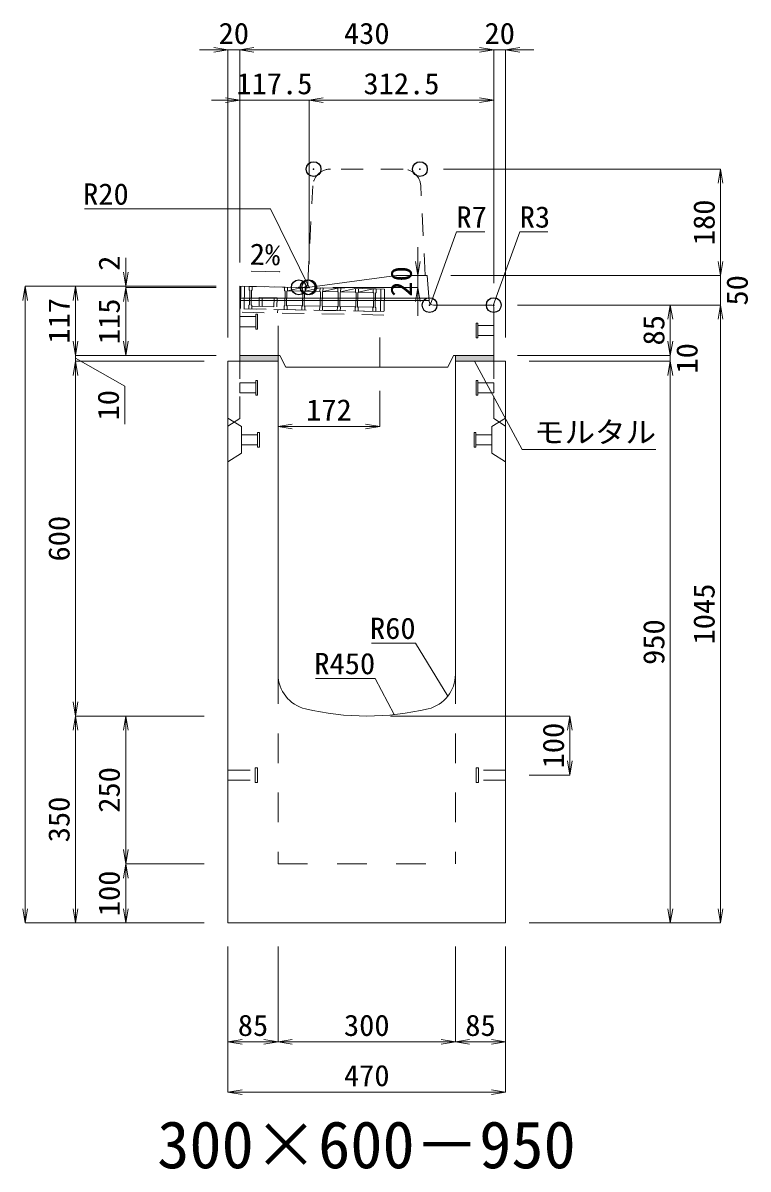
# Model space of a CAD drawing. Units: millimetres at full size. Extents: x -1809 to 57027, y -20349 to 17321.
# Drawn here: x 6318 to 7545, y -15012 to -13074 of the extents above; entities that cross this region are included whole.
import ezdxf
from ezdxf.enums import TextEntityAlignment as Align

# ---------------------------------------------------------------- set-up
doc = ezdxf.new("R2010")
doc.units = ezdxf.units.MM
doc.header["$LTSCALE"] = 50
doc.header["$PDMODE"] = 32
doc.header["$PDSIZE"] = 25
doc.linetypes.add('USER1', pattern=[2, 1, -1])
doc.linetypes.add('USER2', pattern=[1.35, 0.75, -0.6])
for name, color, linetype, lineweight in [('インサート', 3, 'USER2', 9), ('グレーチング', 7, 'USER2', 9), ('モルタル', 7, 'Continuous', 9), ('受枠', 3, 'USER2', 9), ('寸法線', 7, 'Continuous', 13), ('引出線', 4, 'Continuous', 13), ('本体', 2, 'Continuous', 13), ('目地', 132, 'Continuous', 9)]:
    doc.layers.add(name, color=color, linetype=linetype, lineweight=lineweight)
doc.layers.add('作業エリア', color=11, linetype='Continuous')
doc.layers.add('文字', color=7, linetype='Continuous')
doc.styles.add('ＭＳ 明朝', font='')
doc.styles.get('ＭＳ 明朝').set_extended_font_data('MS Mincho')

# ---------------------------------------------------------------- blocks, each defined once
blk = doc.blocks.new('open_arrow')
at = {"color": 0, "linetype": 'Continuous', "lineweight": -2}
blk.add_lwpolyline([(7.5, 1.25), (0, 0), (7.5, -1.25)], dxfattribs=at)

msp = doc.modelspace()

# ---------------------------------------------------------------- hatches: boundary and pattern name
at = {"layer": 'モルタル'}
for points in [[(6750, -13646.05), (6750, -13636.05), (6685, -13636.05), (6685, -13646.05)], [(7115, -13646.05), (7115, -13636.05), (7050, -13636.05), (7050, -13646.05)]]:
    msp.add_hatch(color=256, dxfattribs=at).paths.add_polyline_path(points)

# ---------------------------------------------------------------- linework, layer by layer
at = {"layer": 'インサート'}
for p, q in [((6715, -13566.55), (6712, -13566.55)), ((6712, -13566.55), (6712, -13591.55)), ((6715, -13591.55), (6715, -13566.55)), ((6685, -13570.55), (6712, -13570.55)), ((6685, -13570.55), (6685, -13587.55)), ((6685, -13587.55), (6712, -13587.55)), ((7085, -13581.55), (7088, -13581.55)), ((7085, -13606.55), (7085, -13581.55)), ((7088, -13581.55), (7088, -13606.55)), ((7115, -13585.55), (7088, -13585.55)), ((7115, -13585.55), (7115, -13602.55)), ((6712, -13591.55), (6715, -13591.55)), ((7088, -13606.55), (7085, -13606.55)), ((7115, -13602.55), (7088, -13602.55)), ((6685, -13682.55), (6712, -13682.55)), ((6685, -13682.55), (6685, -13699.55)), ((6715, -13678.55), (6712, -13678.55)), ((6712, -13678.55), (6712, -13703.55)), ((6715, -13703.55), (6715, -13678.55)), ((7085, -13678.55), (7088, -13678.55)), ((7085, -13703.55), (7085, -13678.55)), ((7088, -13678.55), (7088, -13703.55)), ((7115, -13682.55), (7088, -13682.55)), ((7115, -13682.55), (7115, -13699.55)), ((6685, -13699.55), (6712, -13699.55)), ((6712, -13703.55), (6715, -13703.55)), ((7088, -13703.55), (7085, -13703.55)), ((7115, -13699.55), (7088, -13699.55)), ((6688.2, -13770.55), (6715.2, -13770.55)), ((6688.2, -13770.55), (6688.2, -13787.55)), ((6718.2, -13766.55), (6715.2, -13766.55)), ((6715.2, -13766.55), (6715.2, -13791.55)), ((6718.2, -13791.55), (6718.2, -13766.55)), ((7081.8, -13766.55), (7084.8, -13766.55)), ((7081.8, -13791.55), (7081.8, -13766.55)), ((7084.8, -13766.55), (7084.8, -13791.55)), ((7111.8, -13770.55), (7084.8, -13770.55)), ((7111.8, -13770.55), (7111.8, -13787.55)), ((6688.2, -13787.55), (6715.2, -13787.55)), ((6715.2, -13791.55), (6718.2, -13791.55)), ((7084.8, -13791.55), (7081.8, -13791.55)), ((7111.8, -13787.55), (7084.8, -13787.55)), ((6665, -14337.55), (6711, -14337.55)), ((6665, -14354.55), (6665, -14337.55)), ((6711, -14358.55), (6711, -14333.55)), ((6711, -14333.55), (6715, -14333.55)), ((6715, -14358.55), (6715, -14333.55)), ((7085, -14333.55), (7089, -14333.55)), ((7085, -14333.55), (7085, -14358.55)), ((7089, -14333.55), (7089, -14358.55)), ((7135, -14337.55), (7089, -14337.55)), ((7135, -14337.55), (7135, -14354.55)), ((6665, -14354.55), (6711, -14354.55)), ((6715, -14358.55), (6711, -14358.55)), ((7089, -14358.55), (7085, -14358.55)), ((7135, -14354.55), (7089, -14354.55))]:
    msp.add_line(p, q, dxfattribs=at)
at = {"layer": 'グレーチング'}
for p, q in [((6701, -13519.37), (6700.88, -13525.37)), ((6700.88, -13525.37), (6701.86, -13526.39)), ((6915.95, -13523.67), (6701, -13519.37)), ((6701.86, -13526.39), (6701.38, -13550.39)), ((6704.86, -13526.45), (6704.38, -13550.45)), ((6705.88, -13525.47), (6704.86, -13526.45)), ((6706, -13519.47), (6705.88, -13525.47)), ((6760.98, -13520.57), (6760.86, -13526.57)), ((6760.86, -13526.57), (6761.84, -13527.59)), ((6761.84, -13527.59), (6761.36, -13551.59)), ((6764.84, -13527.65), (6764.36, -13551.65)), ((6765.86, -13526.67), (6764.84, -13527.65)), ((6765.98, -13520.67), (6765.86, -13526.67)), ((6765.86, -13526.67), (6790.98, -13521.17)), ((6765.86, -13526.67), (6790.86, -13527.17)), ((6790.98, -13521.17), (6790.86, -13527.17)), ((6790.86, -13527.17), (6791.84, -13528.19)), ((6791.84, -13528.19), (6791.36, -13552.19)), ((6794.84, -13528.25), (6794.36, -13552.25)), ((6795.86, -13527.27), (6794.84, -13528.25)), ((6795.98, -13521.27), (6795.86, -13527.27)), ((6795.86, -13527.27), (6820.97, -13521.77)), ((6795.86, -13527.27), (6820.85, -13527.77)), ((6820.97, -13521.77), (6820.85, -13527.77)), ((6820.85, -13527.77), (6821.83, -13528.79)), ((6821.83, -13528.79), (6821.35, -13552.79)), ((6824.83, -13528.85), (6824.35, -13552.85)), ((6825.85, -13527.87), (6824.83, -13528.85)), ((6825.97, -13521.87), (6825.85, -13527.87)), ((6825.85, -13527.87), (6850.97, -13522.37)), ((6825.85, -13527.87), (6850.85, -13528.37)), ((6850.97, -13522.37), (6850.85, -13528.37)), ((6850.85, -13528.37), (6851.83, -13529.39)), ((6851.83, -13529.39), (6851.35, -13553.39)), ((6854.83, -13529.45), (6854.35, -13553.45)), ((6855.85, -13528.47), (6854.83, -13529.45)), ((6855.97, -13522.47), (6855.85, -13528.47)), ((6855.85, -13528.47), (6880.96, -13522.97)), ((6855.85, -13528.47), (6880.84, -13528.97)), ((6880.96, -13522.97), (6880.84, -13528.97)), ((6880.84, -13528.97), (6881.82, -13529.99)), ((6881.82, -13529.99), (6881.34, -13553.99)), ((6884.82, -13530.05), (6884.34, -13554.05)), ((6885.84, -13529.07), (6884.82, -13530.05)), ((6885.96, -13523.07), (6885.84, -13529.07)), ((6885.84, -13529.07), (6910.95, -13523.57)), ((6885.84, -13529.07), (6910.83, -13529.57)), ((6910.95, -13523.57), (6910.83, -13529.57)), ((6910.83, -13529.57), (6911.81, -13530.59)), ((6911.81, -13530.59), (6911.33, -13554.59)), ((6914.81, -13530.65), (6914.33, -13554.65)), ((6915.83, -13529.67), (6914.81, -13530.65)), ((6915.95, -13523.67), (6915.83, -13529.67)), ((6700.36, -13551.37), (6701.38, -13550.39)), ((6705.36, -13551.47), (6704.38, -13550.45)), ((6718.12, -13538.22), (6717.82, -13553.22)), ((6718.12, -13538.22), (6748.12, -13538.82)), ((6723.12, -13538.32), (6722.82, -13553.32)), ((6743.12, -13538.72), (6742.82, -13553.72)), ((6748.12, -13538.82), (6747.82, -13553.82)), ((6700.24, -13557.37), (6700.36, -13551.37)), ((6915.19, -13561.67), (6700.24, -13557.37)), ((6705.24, -13557.47), (6705.36, -13551.47)), ((6705.33, -13552.97), (6760.31, -13554.07)), ((6760.22, -13558.57), (6760.34, -13552.57)), ((6760.34, -13552.57), (6761.36, -13551.59)), ((6764.36, -13551.65), (6791.36, -13552.19)), ((6765.34, -13552.67), (6764.36, -13551.65)), ((6765.22, -13558.67), (6765.34, -13552.67)), ((6790.22, -13559.17), (6790.34, -13553.17)), ((6790.34, -13553.17), (6791.36, -13552.19)), ((6795.34, -13553.27), (6794.36, -13552.25)), ((6794.36, -13552.25), (6821.35, -13552.79)), ((6795.22, -13559.27), (6795.34, -13553.27)), ((6820.21, -13559.77), (6820.33, -13553.77)), ((6820.33, -13553.77), (6821.35, -13552.79)), ((6825.33, -13553.87), (6824.35, -13552.85)), ((6824.35, -13552.85), (6851.35, -13553.39)), ((6825.21, -13559.87), (6825.33, -13553.87)), ((6850.21, -13560.37), (6850.33, -13554.37)), ((6850.33, -13554.37), (6851.35, -13553.39)), ((6855.33, -13554.47), (6854.35, -13553.45)), ((6854.35, -13553.45), (6881.34, -13553.99)), ((6855.21, -13560.47), (6855.33, -13554.47)), ((6880.2, -13560.97), (6880.32, -13554.97)), ((6880.32, -13554.97), (6881.34, -13553.99)), ((6885.32, -13555.07), (6884.34, -13554.05)), ((6884.34, -13554.05), (6911.33, -13554.59)), ((6885.2, -13561.07), (6885.32, -13555.07)), ((6910.19, -13561.57), (6910.31, -13555.57)), ((6910.31, -13555.57), (6911.33, -13554.59)), ((6915.31, -13555.67), (6914.33, -13554.65)), ((6915.19, -13561.67), (6915.31, -13555.67))]:
    msp.add_line(p, q, dxfattribs=at)
at = {"layer": 'モルタル'}
for points in [[(6685, -13636.05), (6750, -13636.05), (6750, -13646.05), (6685, -13646.05)], [(7050, -13636.05), (7115, -13636.05), (7115, -13646.05), (7050, -13646.05)]]:
    msp.add_lwpolyline(points, close=True, dxfattribs=at)
at = {"layer": '作業エリア'}
for p in [(6810, -13321.05), (6990, -13321.05), (6785, -13521.05), (6800, -13521.05), (6802.5, -13521.05), (7006.25, -13551.05), (7115, -13551.05)]:
    msp.add_point(p, dxfattribs=at)
at = {"layer": '受枠'}
for p, q in [((6687, -13519.09), (6686.12, -13563.08)), ((6929.95, -13523.95), (6687, -13519.09)), ((6693, -13519.21), (6692.24, -13557.21)), ((6923.95, -13523.83), (6923.19, -13561.83)), ((6929.95, -13523.95), (6929.07, -13567.94)), ((6929.07, -13567.94), (6686.12, -13563.08)), ((6692.24, -13557.21), (6929.19, -13561.95)), ((6749.23, -13558.35), (6749.11, -13564.34))]:
    msp.add_line(p, q, dxfattribs=at)
at = {"layer": '寸法線'}
for p, q in [((6733, -13119.38), (6617, -13119.38)), ((6665, -13606.03), (6665, -13119.38)), ((6685, -13119.38), (7115, -13119.38)), ((6685, -13479.03), (6685, -13119.38)), ((6685, -13479.03), (6685, -13119.38)), ((7067, -13119.38), (7183, -13119.38)), ((7115, -13511.03), (7115, -13119.38)), ((7115, -13511.03), (7115, -13119.38)), ((7135, -13606.03), (7135, -13119.38)), ((6850.5, -13204.38), (6637, -13204.38)), ((6685, -13479.03), (6685, -13204.38)), ((7115, -13204.38), (6802.5, -13204.38)), ((6802.5, -13481.03), (6802.5, -13204.38)), ((6802.5, -13481.03), (6802.5, -13204.38)), ((7115, -13514.03), (7115, -13204.38)), ((7030.02, -13321.05), (7498.78, -13321.05)), ((7498.78, -13501.05), (7498.78, -13321.05)), ((6986.36, -13569.05), (6986.36, -13453.05)), ((7498.78, -13453.05), (7498.78, -13599.05)), ((6492.06, -13471.05), (6492.06, -13569.05)), ((6986.36, -13501.05), (6990.52, -13501.05)), ((7042.52, -13501.05), (7498.78, -13501.05)), ((7042.52, -13501.05), (7498.78, -13501.05)), ((6322.06, -14596.05), (6322.06, -13519.05)), ((6644.98, -13519.05), (6322.06, -13519.05)), ((6407.06, -13519.05), (6407.06, -13636.05)), ((6644.98, -13519.05), (6407.06, -13519.05)), ((6644.98, -13519.05), (6492.06, -13519.05)), ((6644.98, -13521.05), (6492.06, -13521.05)), ((6492.06, -13521.05), (6492.06, -13636.05)), ((6644.98, -13521.05), (6492.06, -13521.05)), ((6842.52, -13521.05), (6986.36, -13521.05)), ((7155.02, -13551.05), (7498.78, -13551.05)), ((7155.02, -13551.05), (7413.78, -13551.05)), ((7155.02, -13551.05), (7498.78, -13551.05)), ((7413.78, -13551.05), (7413.78, -13636.05)), ((7498.78, -13551.05), (7498.78, -14596.05)), ((6407.06, -13588.05), (6407.06, -13694.05)), ((7413.78, -13588.05), (7413.78, -13694.05)), ((6644.98, -13636.05), (6407.06, -13636.05)), ((6644.98, -13636.05), (6407.06, -13636.05)), ((6407.06, -13641.05), (6490.47, -13688.34)), ((6624.98, -13646.05), (6407.06, -13646.05)), ((6407.06, -13646.05), (6407.06, -14246.05)), ((6624.98, -13646.05), (6407.06, -13646.05)), ((6644.98, -13636.05), (6492.06, -13636.05)), ((7155.02, -13636.05), (7413.78, -13636.05)), ((7155.02, -13636.05), (7413.78, -13636.05)), ((7175.02, -13646.05), (7413.78, -13646.05)), ((7175.02, -13646.05), (7413.78, -13646.05)), ((7413.78, -13646.05), (7413.78, -14596.05)), ((6490.47, -13688.34), (6490.47, -13752.41)), ((6922, -13696.07), (6922, -13756.28)), ((6750, -13756.28), (6922, -13756.28)), ((6624.98, -14246.05), (6407.06, -14246.05)), ((6407.06, -14596.05), (6407.06, -14246.05)), ((6624.98, -14246.05), (6407.06, -14246.05)), ((6492.06, -14246.05), (6492.06, -14496.05)), ((6624.98, -14246.05), (6492.06, -14246.05)), ((6940.02, -14246.05), (7243.78, -14246.05)), ((7243.78, -14246.05), (7243.78, -14346.05)), ((7175.02, -14346.05), (7243.78, -14346.05)), ((6624.98, -14496.05), (6492.06, -14496.05)), ((6492.06, -14496.05), (6492.06, -14596.05)), ((6624.98, -14496.05), (6492.06, -14496.05)), ((6624.98, -14596.05), (6322.06, -14596.05)), ((6624.98, -14596.05), (6407.06, -14596.05)), ((6624.98, -14596.05), (6492.06, -14596.05)), ((7175.02, -14596.05), (7413.78, -14596.05)), ((7175.02, -14596.05), (7498.78, -14596.05)), ((6665, -14636.07), (6665, -14797.21)), ((6665, -14636.07), (6665, -14882.21)), ((6750, -14636.07), (6750, -14797.21)), ((6750, -14636.07), (6750, -14797.21)), ((7050, -14636.07), (7050, -14797.21)), ((7050, -14636.07), (7050, -14797.21)), ((7135, -14636.07), (7135, -14797.21)), ((7135, -14636.07), (7135, -14882.21)), ((6665, -14797.21), (6750, -14797.21)), ((6750, -14797.21), (7050, -14797.21)), ((7050, -14797.21), (7135, -14797.21)), ((6665, -14882.21), (7135, -14882.21))]:
    msp.add_line(p, q, dxfattribs=at)
at = {"layer": '引出線'}
for points in [[(6802.5, -13521.01), (6737.16, -13388.31), (6557.16, -13388.31), (6422.49, -13388.31)], [(7007.98, -13549.19), (7051.78, -13427.12), (7099.71, -13427.12)], [(7114.12, -13551.93), (7158.9, -13427.12), (7206.63, -13427.12)], [(6752.93, -13494.47), (6704.19, -13493.5), (6752.93, -13494.47)], [(7082.5, -13646.05), (7163.13, -13795.08), (7389.05, -13795.08)], [(7037.07, -14212.74), (6982.66, -14122.84), (6907.98, -14122.84)], [(6946.44, -14243.65), (6914.22, -14182.51), (6813.21, -14182.51)]]:
    msp.add_lwpolyline(points, dxfattribs=at)
at = {"layer": '本体', "linetype": 'USER2'}
for p, q in [((6961.46, -13321.05), (6838.54, -13321.05)), ((6800.33, -13514.4), (6808.57, -13349.56)), ((6999, -13501.05), (6991.43, -13349.56))]:
    msp.add_line(p, q, dxfattribs=at)
at = {"layer": '本体'}
for p, q in [((6950.5, -13501.05), (6803.83, -13520.87)), ((7002.5, -13501.05), (6950.5, -13501.05)), ((7005.76, -13544.58), (7002.5, -13501.05)), ((6685, -13636.05), (6685, -13519.05)), ((6685, -13519.05), (6785, -13521.05)), ((6785, -13521.05), (6801.15, -13521.05)), ((7112, -13551.05), (7012.74, -13551.05)), ((7115, -13636.05), (7115, -13554.05)), ((6665, -13646.05), (6665, -14596.05)), ((6665, -13646.05), (6750, -13646.05)), ((6753, -13636.05), (6685, -13636.05)), ((6750, -13646.05), (6750, -14175.53)), ((6753, -13636.05), (6763, -13656.05)), ((7047, -13636.05), (7037, -13656.05)), ((7115, -13636.05), (7047, -13636.05)), ((7050, -13646.05), (7050, -14175.53)), ((7050, -13646.05), (7135, -13646.05)), ((7135, -13646.05), (7135, -14596.05)), ((7037, -13656.05), (6763, -13656.05)), ((6665, -14596.05), (7135, -14596.05))]:
    msp.add_line(p, q, dxfattribs=at)
at = {"layer": '本体', "linetype": 'USER1'}
for p, q in [((6750, -13636.05), (6750, -13558.36)), ((6922, -13656.05), (6922, -13561.8))]:
    msp.add_line(p, q, dxfattribs=at)
at = {"layer": '本体', "linetype": 'USER2', "lineweight": 9}
for p, q in [((6685, -13743.05), (6685, -13646.05)), ((7115, -13743.05), (7115, -13646.05)), ((6665, -13755.55), (6685, -13743.05)), ((7135, -13755.55), (7115, -13743.05))]:
    msp.add_line(p, q, dxfattribs=at)
at = {"layer": '本体', "lineweight": 9}
for p, q in [((6665, -13742.05), (6688.2, -13756.55)), ((7134.58, -13742.31), (7111.8, -13756.55)), ((6688.2, -13756.55), (6688.2, -13801.55)), ((7111.8, -13756.55), (7111.8, -13801.55)), ((6688.2, -13801.55), (6665, -13816.05)), ((7111.8, -13801.55), (7135, -13816.05))]:
    msp.add_line(p, q, dxfattribs=at)
at = {"layer": '本体', "linetype": 'USER1', "lineweight": 15}
for p, q in [((6750, -14175.53), (6750, -14496.05)), ((7050, -14175.53), (7050, -14496.05)), ((6750, -14496.05), (7050, -14496.05))]:
    msp.add_line(p, q, dxfattribs=at)
at = {"layer": '本体', "linetype": 'USER2'}
for centre, radius, start, end in [((6838.54, -13351.05), 30, 90, 177.13759), ((6961.46, -13351.05), 30, 2.86241, 90), ((6793.34, -13514.05), 7, 270, 357.13759)]:
    msp.add_arc(centre, radius, start, end, dxfattribs=at)
at = {"layer": '本体'}
for centre, radius, start, end in [((6801.15, -13501.05), 20, 270, 277.69605), ((7012.74, -13544.05), 7, 184.28915, 270), ((7112, -13554.05), 3, 0, 90), ((6810, -14175.53), 60, 180, 256.65764), ((6990, -14175.53), 60, 283.34236, 0), ((6900, -13796.05), 450, 256.65764, 283.34236)]:
    msp.add_arc(centre, radius, start, end, dxfattribs=at)
at = {"layer": '目地'}
for p, q in [((6685, -13539.05), (7005.35, -13539.05)), ((6685, -13543.05), (7005.65, -13543.05))]:
    msp.add_line(p, q, dxfattribs=at)

# ---------------------------------------------------------------- block references
at = {"layer": '寸法線', "xscale": 3.2, "yscale": 3.2}
for p, rotation in [((6665, -13119.38), 180), ((7115, -13119.38), 180), ((7115, -13119.38), 180), ((6685, -13204.38), 180), ((7115, -13204.38), 180), ((7498.78, -13321.05), 270), ((6986.36, -13501.05), 90), ((7498.78, -13501.05), 90), ((7498.78, -13501.05), 90), ((6492.06, -13519.05), 90), ((6322.06, -13519.05), 270), ((6407.06, -13519.05), 270), ((6492.06, -13521.05), 270), ((6492.06, -13521.05), 270), ((6986.36, -13521.05), 270), ((7413.78, -13551.05), 270), ((7498.78, -13551.05), 270), ((7498.78, -13551.05), 270), ((6407.06, -13636.05), 90), ((6407.06, -13636.05), 90), ((6492.06, -13636.05), 90), ((7413.78, -13636.05), 90), ((7413.78, -13636.05), 90), ((6407.06, -13646.05), 270), ((6407.06, -13646.05), 270), ((7413.78, -13646.05), 270), ((7413.78, -13646.05), 270), ((6922, -13756.28), 180), ((6407.06, -14246.05), 90), ((6407.06, -14246.05), 270), ((6492.06, -14246.05), 270), ((7243.78, -14246.05), 270), ((7243.78, -14346.05), 90), ((6492.06, -14496.05), 90), ((6492.06, -14496.05), 270), ((6322.06, -14596.05), 90), ((6407.06, -14596.05), 90), ((6492.06, -14596.05), 90), ((7413.78, -14596.05), 90), ((7498.78, -14596.05), 90), ((6750, -14797.21), 180), ((7050, -14797.21), 180), ((7135, -14797.21), 180), ((7135, -14882.21), 180)]:
    msp.add_blockref('open_arrow', p, dxfattribs=dict(at, rotation=rotation))
for p in [(6685, -13119.38), (6685, -13119.38), (7135, -13119.38), (6802.5, -13204.38), (6802.5, -13204.38), (6750, -13756.28), (6665, -14797.21), (6750, -14797.21), (7050, -14797.21), (6665, -14882.21)]:
    msp.add_blockref('open_arrow', p, dxfattribs=at)
at = {"layer": '引出線', "xscale": 0.0533, "yscale": 0.0533}
for p, rotation in [((6752.93, -13494.47), 178.9), ((6802.5, -13521.01), 116.2), ((7007.98, -13549.19), 70.3), ((7114.12, -13551.93), 70.3), ((7082.5, -13646.05), 298.4), ((7037.07, -14212.74), 121.2), ((6946.44, -14243.65), 117.8)]:
    msp.add_blockref('open_arrow', p, dxfattribs=dict(at, rotation=rotation))

# ---------------------------------------------------------------- texts
at = {"layer": '寸法線', "style": 'ＭＳ 明朝', "width": 1.05}
for s, p in [('20', (6675, -13091.36)), ('430', (6900, -13091.36)), ('20', (7125, -13091.36)), ('117.5', (6743.75, -13176.36)), ('312.5', (6958.75, -13176.36)), ('172', (6836, -13728.26)), ('85', (6707.5, -14769.19)), ('300', (6900, -14769.19)), ('85', (7092.5, -14769.19)), ('470', (6900, -14854.19))]:
    msp.add_text(s, height=36.03, dxfattribs=at).set_placement(p, align=Align.MIDDLE_CENTER)
for s, p in [('180', (7470.76, -13411.05)), ('2', (6464.06, -13480.2)), ('20', (6958.34, -13511.05)), ('50', (7526.8, -13526.05)), ('117', (6379.04, -13577.55)), ('115', (6464.04, -13578.55)), ('85', (7385.76, -13593.55)), ('10', (7441.8, -13641.05)), ('10', (6462.45, -13720.38)), ('600', (6379.04, -13946.05)), ('1045', (7470.76, -14073.55)), ('950', (7385.76, -14121.05)), ('100', (7215.76, -14296.05)), ('250', (6464.04, -14371.05)), ('350', (6379.04, -14421.05)), ('100', (6464.04, -14546.05))]:
    msp.add_text(s, height=36.03, rotation=90, dxfattribs=at).set_placement(p, align=Align.MIDDLE_CENTER)
at = {"layer": '引出線', "style": 'ＭＳ 明朝', "width": 1.05}
for s, p in [('R20', (6497.16, -13345.11)), ('R60', (6982.66, -14079.64)), ('R450', (6914.22, -14139.31))]:
    msp.add_text(s, height=36.03, dxfattribs=at).set_placement(p, align=Align.TOP_RIGHT)
for s, p in [('R7', (7051.78, -13383.92)), ('R3', (7158.9, -13383.92)), ('モルタル', (7183.13, -13747.97))]:
    msp.add_text(s, height=36.03, dxfattribs=at).set_placement(p, align=Align.TOP_LEFT)
msp.add_text('2%', height=36.03, rotation=358.854, dxfattribs=at).set_placement((6753.87, -13447.58), align=Align.TOP_RIGHT)
at = {"layer": '文字', "style": 'ＭＳ 明朝'}
msp.add_text('300×600－950', height=80.06, dxfattribs=at).set_placement((6899.52, -14971.03), align=Align.MIDDLE_CENTER)

doc.saveas('drawing.dxf')
